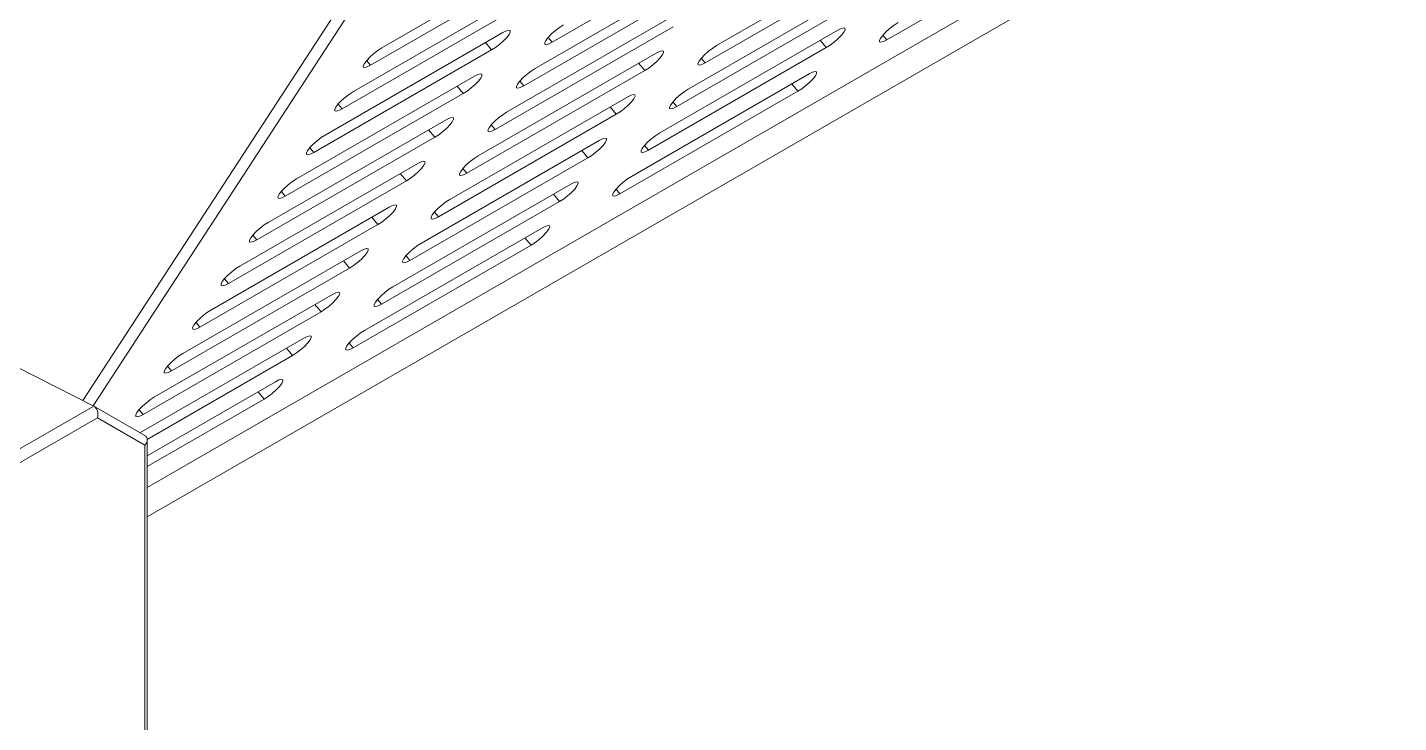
# Model space of a CAD drawing. Header units: millimetres. Extents: x 26816 to 90584, y 11074 to 56542.
# Drawn here: x 49002.3 to 49329.3, y 36607.3 to 36773.3 of the extents above; entities that cross this region are included whole.
import ezdxf

# ---------------------------------------------------------------- set-up
doc = ezdxf.new("R2010")
doc.units = ezdxf.units.MM
doc.layers.add('MAU_CAM', color=30, linetype='Continuous')

msp = doc.modelspace()

# ---------------------------------------------------------------- linework, layer by layer
at = {"layer": 'MAU_CAM', "linetype": 'Continuous', "lineweight": 0}
for p, q in [((49160.73, 36907.37), (49015.49, 36684.2)), ((49162.59, 36905.12), (49017.99, 36682.93)), ((49329.3, 36835.69), (49030.89, 36663.42)), ((49030.89, 36656.41), (49311.21, 36818.23)), ((49127.44, 36769.71), (49169.87, 36794.2)), ((49207.26, 36770.26), (49249.69, 36794.75)), ((49129.28, 36792.88), (49086.85, 36768.39)), ((49209.1, 36793.43), (49166.67, 36768.94)), ((49084.14, 36764.22), (49126.57, 36788.71)), ((49165.8, 36787.95), (49123.37, 36763.46)), ((49163.96, 36764.77), (49206.39, 36789.27)), ((49122.5, 36782.46), (49080.07, 36757.97)), ((49120.66, 36759.29), (49163.09, 36783.78)), ((49202.32, 36783.02), (49159.89, 36758.52)), ((49077.36, 36753.8), (49119.79, 36778.3)), ((49159.02, 36777.53), (49116.59, 36753.04)), ((49157.18, 36754.36), (49199.61, 36778.85)), ((49115.72, 36772.05), (49073.29, 36747.55)), ((49113.88, 36748.87), (49156.31, 36773.36)), ((49126.5, 36770.85), (49127.44, 36769.71)), ((49195.54, 36772.6), (49153.11, 36748.11)), ((49206.32, 36771.4), (49207.26, 36770.26)), ((49070.58, 36743.39), (49113.01, 36767.88)), ((49111.55, 36769.64), (49113.01, 36767.88)), ((49150.4, 36743.94), (49192.83, 36768.43)), ((49191.37, 36770.19), (49192.83, 36768.43)), ((49083.2, 36765.36), (49084.14, 36764.22)), ((49152.24, 36767.11), (49109.81, 36742.62)), ((49148.07, 36764.71), (49149.53, 36762.95)), ((49163.02, 36765.91), (49163.96, 36764.77)), ((49108.94, 36761.63), (49066.51, 36737.14)), ((49107.1, 36738.45), (49149.53, 36762.95)), ((49188.76, 36762.18), (49146.33, 36737.69)), ((49104.77, 36759.22), (49106.23, 36757.46)), ((49119.72, 36760.43), (49120.66, 36759.29)), ((49143.62, 36733.52), (49186.05, 36758.01)), ((49184.59, 36759.77), (49186.05, 36758.01)), ((49063.8, 36732.97), (49106.23, 36757.46)), ((49076.42, 36754.94), (49077.36, 36753.8)), ((49145.46, 36756.69), (49103.03, 36732.2)), ((49156.24, 36755.5), (49157.18, 36754.36)), ((49102.16, 36751.21), (49059.73, 36726.72)), ((49100.32, 36728.04), (49142.75, 36752.53)), ((49141.29, 36754.29), (49142.75, 36752.53)), ((49097.99, 36748.8), (49099.45, 36747.04)), ((49112.94, 36750.01), (49113.88, 36748.87)), ((49057.02, 36722.55), (49099.45, 36747.04)), ((49138.68, 36746.28), (49096.25, 36721.78)), ((49149.46, 36745.08), (49150.4, 36743.94)), ((49069.64, 36744.53), (49070.58, 36743.39)), ((49093.54, 36717.62), (49135.97, 36742.11)), ((49134.51, 36743.87), (49135.97, 36742.11)), ((49095.38, 36740.79), (49052.95, 36716.3)), ((49091.21, 36738.39), (49092.67, 36736.62)), ((49106.16, 36739.59), (49107.1, 36738.45)), ((49050.24, 36712.13), (49092.67, 36736.62)), ((49131.9, 36735.86), (49089.47, 36711.37)), ((49062.86, 36734.11), (49063.8, 36732.97)), ((49086.76, 36707.2), (49129.19, 36731.69)), ((49127.73, 36733.45), (49129.19, 36731.69)), ((49142.68, 36734.66), (49143.62, 36733.52)), ((49088.6, 36730.37), (49046.17, 36705.88)), ((49099.38, 36729.18), (49100.32, 36728.04)), ((49043.46, 36701.71), (49085.89, 36726.21)), ((49125.12, 36725.44), (49082.69, 36700.95)), ((49084.43, 36727.97), (49085.89, 36726.21)), ((49056.08, 36723.69), (49057.02, 36722.55)), ((49120.95, 36723.03), (49122.41, 36721.27)), ((49081.82, 36719.96), (49039.39, 36695.46)), ((49079.98, 36696.78), (49122.41, 36721.27)), ((49092.6, 36718.76), (49093.54, 36717.62)), ((49036.68, 36691.3), (49079.11, 36715.79)), ((49077.65, 36717.55), (49079.11, 36715.79)), ((49049.3, 36713.27), (49050.24, 36712.13)), ((49075.04, 36709.54), (49032.61, 36685.05)), ((49029.9, 36680.88), (49072.33, 36705.37)), ((49070.87, 36707.13), (49072.33, 36705.37)), ((49085.82, 36708.34), (49086.76, 36707.2)), ((48974.39, 36705.04), (49018.11, 36682.87)), ((49042.52, 36702.86), (49043.46, 36701.71)), ((49068.26, 36699.12), (49029.11, 36676.52)), ((49064.09, 36696.71), (49065.55, 36694.95)), ((49079.04, 36697.92), (49079.98, 36696.78)), ((49030.88, 36674.94), (49065.55, 36694.95)), ((49035.74, 36692.44), (49036.68, 36691.3)), ((49061.48, 36688.7), (49030.89, 36671.04)), ((49057.31, 36686.3), (49058.77, 36684.54)), ((48902.79, 36616.29), (49018.11, 36682.87)), ((49030.3, 36675.83), (49018.18, 36682.83)), ((49030.89, 36668.44), (49058.77, 36684.54)), ((49019.01, 36680.05), (48904.86, 36614.15)), ((49030.3, 36673.52), (49019.01, 36680.05)), ((49028.96, 36682.02), (49029.9, 36680.88)), ((49030.3, 36521.29), (49030.3, 36673.52)), ((49030.89, 36521.63), (49030.89, 36674.82))]:
    msp.add_line(p, q, dxfattribs=at)
at = {"layer": 'MAU_CAM', "linetype": 'Continuous', "lineweight": 0, "flags": 128}
for points in [[(49209.97, 36774.43), (49209.03, 36773.82), (49208.05, 36773.07), (49207.13, 36772.25), (49206.35, 36771.43), (49205.79, 36770.71), (49205.51, 36770.15), (49205.53, 36769.8), (49205.86, 36769.7), (49206.45, 36769.86), (49207.26, 36770.26)], [(49113.01, 36767.88), (49113.95, 36768.48), (49114.93, 36769.24), (49115.86, 36770.06), (49116.64, 36770.87), (49117.19, 36771.59), (49117.47, 36772.16), (49117.45, 36772.51), (49117.12, 36772.61), (49116.53, 36772.45), (49115.72, 36772.05)], [(49130.15, 36773.87), (49129.21, 36773.27), (49128.23, 36772.52), (49127.31, 36771.69), (49126.53, 36770.88), (49125.97, 36770.16), (49125.69, 36769.59), (49125.71, 36769.24), (49126.04, 36769.14), (49126.63, 36769.3), (49127.44, 36769.71)], [(49192.83, 36768.43), (49193.77, 36769.04), (49194.75, 36769.79), (49195.68, 36770.61), (49196.46, 36771.42), (49197.01, 36772.15), (49197.29, 36772.71), (49197.27, 36773.06), (49196.94, 36773.16), (49196.35, 36773), (49195.54, 36772.6)], [(49086.85, 36768.39), (49085.91, 36767.78), (49084.93, 36767.03), (49084.01, 36766.21), (49083.23, 36765.4), (49082.67, 36764.67), (49082.39, 36764.11), (49082.41, 36763.76), (49082.74, 36763.66), (49083.33, 36763.82), (49084.14, 36764.22)], [(49149.53, 36762.95), (49150.47, 36763.55), (49151.45, 36764.3), (49152.38, 36765.13), (49153.16, 36765.94), (49153.71, 36766.66), (49153.99, 36767.23), (49153.97, 36767.57), (49153.64, 36767.67), (49153.05, 36767.52), (49152.24, 36767.11)], [(49166.67, 36768.94), (49165.73, 36768.33), (49164.75, 36767.58), (49163.83, 36766.76), (49163.05, 36765.95), (49162.49, 36765.22), (49162.21, 36764.66), (49162.23, 36764.31), (49162.56, 36764.21), (49163.15, 36764.37), (49163.96, 36764.77)], [(49106.23, 36757.46), (49107.17, 36758.07), (49108.15, 36758.82), (49109.08, 36759.64), (49109.86, 36760.45), (49110.41, 36761.18), (49110.69, 36761.74), (49110.67, 36762.09), (49110.34, 36762.19), (49109.75, 36762.03), (49108.94, 36761.63)], [(49123.37, 36763.46), (49122.43, 36762.85), (49121.45, 36762.1), (49120.53, 36761.28), (49119.75, 36760.46), (49119.19, 36759.74), (49118.91, 36759.18), (49118.93, 36758.83), (49119.26, 36758.73), (49119.85, 36758.89), (49120.66, 36759.29)], [(49186.05, 36758.01), (49186.99, 36758.62), (49187.97, 36759.37), (49188.9, 36760.19), (49189.68, 36761.01), (49190.23, 36761.73), (49190.51, 36762.29), (49190.49, 36762.64), (49190.16, 36762.74), (49189.57, 36762.58), (49188.76, 36762.18)], [(49080.07, 36757.97), (49079.13, 36757.36), (49078.15, 36756.61), (49077.23, 36755.79), (49076.45, 36754.98), (49075.89, 36754.25), (49075.61, 36753.69), (49075.63, 36753.34), (49075.96, 36753.24), (49076.55, 36753.4), (49077.36, 36753.8)], [(49159.89, 36758.52), (49158.95, 36757.92), (49157.97, 36757.17), (49157.05, 36756.34), (49156.27, 36755.53), (49155.71, 36754.81), (49155.43, 36754.24), (49155.45, 36753.89), (49155.78, 36753.79), (49156.37, 36753.95), (49157.18, 36754.36)], [(49142.75, 36752.53), (49143.69, 36753.13), (49144.67, 36753.89), (49145.6, 36754.71), (49146.38, 36755.52), (49146.93, 36756.24), (49147.21, 36756.81), (49147.19, 36757.16), (49146.86, 36757.26), (49146.27, 36757.1), (49145.46, 36756.69)], [(49099.45, 36747.04), (49100.39, 36747.65), (49101.37, 36748.4), (49102.3, 36749.22), (49103.08, 36750.04), (49103.63, 36750.76), (49103.91, 36751.32), (49103.89, 36751.67), (49103.56, 36751.77), (49102.97, 36751.61), (49102.16, 36751.21)], [(49116.59, 36753.04), (49115.65, 36752.43), (49114.67, 36751.68), (49113.75, 36750.86), (49112.97, 36750.05), (49112.41, 36749.32), (49112.13, 36748.76), (49112.15, 36748.41), (49112.48, 36748.31), (49113.07, 36748.47), (49113.88, 36748.87)], [(49153.11, 36748.11), (49152.17, 36747.5), (49151.19, 36746.75), (49150.27, 36745.93), (49149.49, 36745.11), (49148.93, 36744.39), (49148.65, 36743.83), (49148.67, 36743.48), (49149, 36743.38), (49149.59, 36743.54), (49150.4, 36743.94)], [(49073.29, 36747.55), (49072.35, 36746.95), (49071.37, 36746.2), (49070.45, 36745.37), (49069.67, 36744.56), (49069.11, 36743.84), (49068.83, 36743.27), (49068.85, 36742.92), (49069.18, 36742.82), (49069.77, 36742.98), (49070.58, 36743.39)], [(49135.97, 36742.11), (49136.91, 36742.72), (49137.89, 36743.47), (49138.82, 36744.29), (49139.6, 36745.1), (49140.15, 36745.83), (49140.43, 36746.39), (49140.41, 36746.74), (49140.08, 36746.84), (49139.49, 36746.68), (49138.68, 36746.28)], [(49092.67, 36736.62), (49093.61, 36737.23), (49094.59, 36737.98), (49095.52, 36738.8), (49096.3, 36739.62), (49096.85, 36740.34), (49097.13, 36740.91), (49097.11, 36741.25), (49096.78, 36741.35), (49096.19, 36741.19), (49095.38, 36740.79)], [(49109.81, 36742.62), (49108.87, 36742.01), (49107.89, 36741.26), (49106.97, 36740.44), (49106.19, 36739.63), (49105.63, 36738.9), (49105.35, 36738.34), (49105.37, 36737.99), (49105.7, 36737.89), (49106.29, 36738.05), (49107.1, 36738.45)], [(49066.51, 36737.14), (49065.57, 36736.53), (49064.59, 36735.78), (49063.67, 36734.96), (49062.89, 36734.14), (49062.33, 36733.42), (49062.05, 36732.85), (49062.07, 36732.51), (49062.4, 36732.41), (49062.99, 36732.57), (49063.8, 36732.97)], [(49129.19, 36731.69), (49130.13, 36732.3), (49131.11, 36733.05), (49132.04, 36733.87), (49132.82, 36734.68), (49133.37, 36735.41), (49133.65, 36735.97), (49133.63, 36736.32), (49133.3, 36736.42), (49132.71, 36736.26), (49131.9, 36735.86)], [(49146.33, 36737.69), (49145.39, 36737.08), (49144.41, 36736.33), (49143.49, 36735.51), (49142.71, 36734.69), (49142.15, 36733.97), (49141.87, 36733.41), (49141.89, 36733.06), (49142.22, 36732.96), (49142.81, 36733.12), (49143.62, 36733.52)], [(49103.03, 36732.2), (49102.09, 36731.6), (49101.11, 36730.84), (49100.19, 36730.02), (49099.41, 36729.21), (49098.85, 36728.49), (49098.57, 36727.92), (49098.59, 36727.57), (49098.92, 36727.47), (49099.51, 36727.63), (49100.32, 36728.04)], [(49085.89, 36726.21), (49086.83, 36726.81), (49087.81, 36727.56), (49088.74, 36728.39), (49089.52, 36729.2), (49090.07, 36729.92), (49090.35, 36730.49), (49090.33, 36730.84), (49090, 36730.94), (49089.41, 36730.78), (49088.6, 36730.37)], [(49059.73, 36726.72), (49058.79, 36726.11), (49057.81, 36725.36), (49056.89, 36724.54), (49056.11, 36723.72), (49055.55, 36723), (49055.27, 36722.44), (49055.29, 36722.09), (49055.62, 36721.99), (49056.21, 36722.15), (49057.02, 36722.55)], [(49122.41, 36721.27), (49123.35, 36721.88), (49124.33, 36722.63), (49125.26, 36723.45), (49126.04, 36724.27), (49126.59, 36724.99), (49126.87, 36725.55), (49126.85, 36725.9), (49126.52, 36726), (49125.93, 36725.84), (49125.12, 36725.44)], [(49096.25, 36721.78), (49095.31, 36721.18), (49094.33, 36720.43), (49093.41, 36719.6), (49092.63, 36718.79), (49092.07, 36718.07), (49091.79, 36717.5), (49091.81, 36717.16), (49092.14, 36717.06), (49092.73, 36717.21), (49093.54, 36717.62)], [(49079.11, 36715.79), (49080.05, 36716.4), (49081.03, 36717.15), (49081.96, 36717.97), (49082.74, 36718.78), (49083.29, 36719.51), (49083.57, 36720.07), (49083.55, 36720.42), (49083.22, 36720.52), (49082.63, 36720.36), (49081.82, 36719.96)], [(49052.95, 36716.3), (49052.01, 36715.69), (49051.03, 36714.94), (49050.11, 36714.12), (49049.33, 36713.31), (49048.77, 36712.58), (49048.49, 36712.02), (49048.51, 36711.67), (49048.84, 36711.57), (49049.43, 36711.73), (49050.24, 36712.13)], [(49072.33, 36705.37), (49073.27, 36705.98), (49074.25, 36706.73), (49075.18, 36707.55), (49075.96, 36708.36), (49076.51, 36709.09), (49076.79, 36709.65), (49076.77, 36710), (49076.44, 36710.1), (49075.85, 36709.94), (49075.04, 36709.54)], [(49089.47, 36711.37), (49088.53, 36710.76), (49087.55, 36710.01), (49086.63, 36709.19), (49085.85, 36708.37), (49085.29, 36707.65), (49085.01, 36707.09), (49085.03, 36706.74), (49085.36, 36706.64), (49085.95, 36706.8), (49086.76, 36707.2)], [(49046.17, 36705.88), (49045.23, 36705.28), (49044.25, 36704.52), (49043.33, 36703.7), (49042.55, 36702.89), (49041.99, 36702.17), (49041.71, 36701.6), (49041.73, 36701.25), (49042.06, 36701.15), (49042.65, 36701.31), (49043.46, 36701.71)], [(49065.55, 36694.95), (49066.49, 36695.56), (49067.47, 36696.31), (49068.4, 36697.13), (49069.18, 36697.95), (49069.73, 36698.67), (49070.01, 36699.23), (49069.99, 36699.58), (49069.66, 36699.68), (49069.07, 36699.52), (49068.26, 36699.12)], [(49082.69, 36700.95), (49081.75, 36700.34), (49080.77, 36699.59), (49079.85, 36698.77), (49079.07, 36697.96), (49078.51, 36697.23), (49078.23, 36696.67), (49078.25, 36696.32), (49078.58, 36696.22), (49079.17, 36696.38), (49079.98, 36696.78)], [(49039.39, 36695.46), (49038.45, 36694.86), (49037.47, 36694.11), (49036.55, 36693.28), (49035.77, 36692.47), (49035.21, 36691.75), (49034.93, 36691.18), (49034.95, 36690.83), (49035.28, 36690.74), (49035.87, 36690.89), (49036.68, 36691.3)], [(49058.77, 36684.54), (49059.71, 36685.14), (49060.69, 36685.89), (49061.62, 36686.72), (49062.4, 36687.53), (49062.95, 36688.25), (49063.23, 36688.82), (49063.21, 36689.17), (49062.88, 36689.26), (49062.29, 36689.11), (49061.48, 36688.7)], [(49032.61, 36685.05), (49031.67, 36684.44), (49030.69, 36683.69), (49029.77, 36682.87), (49028.99, 36682.05), (49028.43, 36681.33), (49028.15, 36680.77), (49028.17, 36680.42), (49028.5, 36680.32), (49029.09, 36680.48), (49029.9, 36680.88)]]:
    msp.add_lwpolyline(points, dxfattribs=at)
at = {"layer": 'MAU_CAM', "linetype": 'Continuous', "lineweight": 0}
for centre, major_axis, ratio, start_param, end_param in [((49017.59, 36680.86), (0, 2.13), 0.717434, 4.319788, 5.934218), ((49028.89, 36674.34), (1.85, 1.07), 0.7174, 5.105146, 6.719575)]:
    msp.add_ellipse(centre, major_axis=major_axis, ratio=ratio, start_param=start_param, end_param=end_param, dxfattribs=at)

doc.saveas('drawing.dxf')
